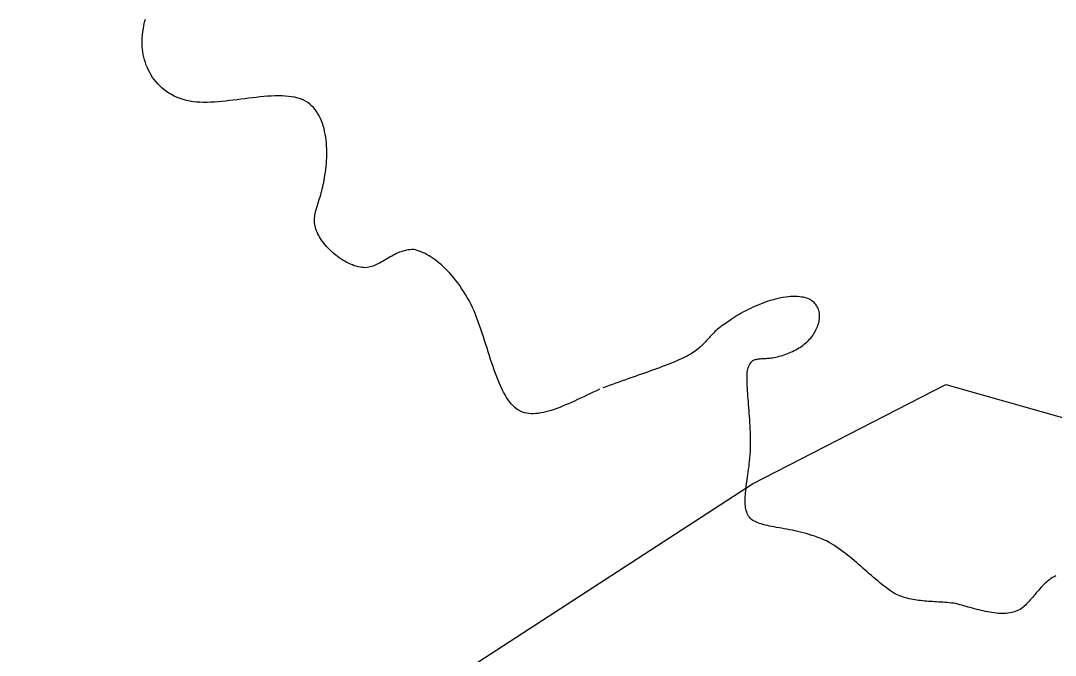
# Model space of a CAD drawing. Header units: metres. Extents: x 507606 to 508087, y 6966978 to 6967359.
# Drawn here: x 507889.47 to 507891.617, y 6967179.401 to 6967180.719 of the extents above; entities that cross this region are included whole.
import ezdxf

# ---------------------------------------------------------------- set-up
doc = ezdxf.new("R2010")
doc.units = ezdxf.units.M
doc.linetypes.add('ISO-DASHED2', pattern=[6, 4, -2])
doc.layers.add('CON_EX. MAJ', color=252, linetype='ISO-DASHED2')
doc.layers.add('mga2020VEG_TREE', color=252, linetype='Continuous')

# ---------------------------------------------------------------- blocks, each defined once
blk = doc.blocks.new('BAC V TREE')
for p, q in [((-13.7883, -7.2149), (-13.7815, -7.1724)), ((-13.7815, -7.1724), (-13.7736, -7.1303)), ((-13.7736, -7.1303), (-13.7647, -7.0884)), ((-13.7647, -7.0884), (-13.755, -7.047)), ((-13.7992, -7.3372), (-13.7981, -7.3006)), ((-13.7981, -7.3006), (-13.7938, -7.2576)), ((-13.7938, -7.2576), (-13.7883, -7.2149)), ((-13.7989, -7.3739), (-13.7992, -7.3372)), ((-13.7971, -7.4106), (-13.7989, -7.3739)), ((-13.7938, -7.4472), (-13.7971, -7.4106)), ((-13.789, -7.4836), (-13.7938, -7.4472)), ((-13.7827, -7.5199), (-13.789, -7.4836)), ((-13.775, -7.5558), (-13.7827, -7.5199)), ((-13.7657, -7.5914), (-13.775, -7.5558)), ((-13.7549, -7.6266), (-13.7657, -7.5914)), ((-13.7426, -7.6613), (-13.7549, -7.6266)), ((-13.7287, -7.6954), (-13.7426, -7.6613)), ((-13.7133, -7.7289), (-13.7287, -7.6954)), ((-13.6964, -7.7617), (-13.7133, -7.7289)), ((-13.6778, -7.7937), (-13.6964, -7.7617)), ((-13.6578, -7.8249), (-13.6778, -7.7937)), ((-13.6361, -7.8552), (-13.6578, -7.8249)), ((-13.6129, -7.8844), (-13.6361, -7.8552)), ((-13.588, -7.9127), (-13.6129, -7.8844)), ((-13.5616, -7.9398), (-13.588, -7.9127)), ((-13.5336, -7.9657), (-13.5616, -7.9398)), ((-13.5039, -7.9903), (-13.5336, -7.9657)), ((-13.4727, -8.0136), (-13.5039, -7.9903)), ((-13.4398, -8.0355), (-13.4727, -8.0136)), ((-13.4052, -8.0559), (-13.4398, -8.0355)), ((-13.369, -8.0748), (-13.4052, -8.0559)), ((-13.3312, -8.0921), (-13.369, -8.0748)), ((-13.2917, -8.1077), (-13.3312, -8.0921)), ((-13.2505, -8.1215), (-13.2917, -8.1077)), ((-13.2077, -8.1335), (-13.2505, -8.1215)), ((-13.1631, -8.1437), (-13.2077, -8.1335)), ((-13.1169, -8.1518), (-13.1631, -8.1437)), ((-12.7344, -8.1463), (-12.7846, -8.1507)), ((-12.6837, -8.1412), (-12.7344, -8.1463)), ((-12.6327, -8.1356), (-12.6837, -8.1412)), ((-12.5815, -8.1295), (-12.6327, -8.1356)), ((-12.5301, -8.1232), (-12.5815, -8.1295)), ((-12.4787, -8.1167), (-12.5301, -8.1232)), ((-12.4272, -8.1102), (-12.4787, -8.1167)), ((-12.376, -8.1038), (-12.4272, -8.1102)), ((-12.3249, -8.0977), (-12.376, -8.1038)), ((-12.2741, -8.0919), (-12.3249, -8.0977)), ((-12.2238, -8.0867), (-12.2741, -8.0919)), ((-12.1739, -8.0821), (-12.2238, -8.0867)), ((-12.1246, -8.0783), (-12.1739, -8.0821)), ((-12.076, -8.0754), (-12.1246, -8.0783)), ((-12.0281, -8.0735), (-12.076, -8.0754)), ((-11.9811, -8.0728), (-12.0281, -8.0735)), ((-11.9351, -8.0734), (-11.9811, -8.0728)), ((-11.89, -8.0754), (-11.9351, -8.0734)), ((-11.8461, -8.079), (-11.89, -8.0754)), ((-11.8034, -8.0843), (-11.8461, -8.079)), ((-11.7621, -8.0915), (-11.8034, -8.0843)), ((-11.7221, -8.1006), (-11.7621, -8.0915)), ((-11.6836, -8.1118), (-11.7221, -8.1006)), ((-11.6467, -8.1252), (-11.6836, -8.1118)), ((-11.6164, -8.1417), (-11.6467, -8.1252)), ((-11.5878, -8.1603), (-11.6164, -8.1417)), ((-13.0722, -8.1558), (-13.1169, -8.1518)), ((-13.0263, -8.1582), (-13.0722, -8.1558)), ((-12.9796, -8.1591), (-13.0263, -8.1582)), ((-12.9319, -8.1587), (-12.9796, -8.1591)), ((-12.8835, -8.157), (-12.9319, -8.1587)), ((-12.8344, -8.1544), (-12.8835, -8.157)), ((-12.7846, -8.1507), (-12.8344, -8.1544)), ((-11.561, -8.1809), (-11.5878, -8.1603)), ((-11.5359, -8.2034), (-11.561, -8.1809)), ((-11.5125, -8.2276), (-11.5359, -8.2034)), ((-11.4907, -8.2536), (-11.5125, -8.2276)), ((-11.4705, -8.2811), (-11.4907, -8.2536)), ((-11.4519, -8.3101), (-11.4705, -8.2811)), ((-11.4348, -8.3406), (-11.4519, -8.3101)), ((-11.4191, -8.3723), (-11.4348, -8.3406)), ((-11.4049, -8.4052), (-11.4191, -8.3723)), ((-11.3921, -8.4393), (-11.4049, -8.4052)), ((-11.3807, -8.4743), (-11.3921, -8.4393)), ((-11.3706, -8.5103), (-11.3807, -8.4743)), ((-11.3618, -8.547), (-11.3706, -8.5103)), ((-11.3542, -8.5845), (-11.3618, -8.547)), ((-11.3479, -8.6226), (-11.3542, -8.5845)), ((-11.3427, -8.6613), (-11.3479, -8.6226)), ((-11.3387, -8.7003), (-11.3427, -8.6613)), ((-11.3357, -8.7397), (-11.3387, -8.7003)), ((-11.3339, -8.7793), (-11.3357, -8.7397)), ((-11.333, -8.819), (-11.3339, -8.7793)), ((-11.3331, -8.8588), (-11.333, -8.819)), ((-11.339, -8.9773), (-11.3362, -8.938)), ((-11.3362, -8.938), (-11.3342, -8.8985)), ((-11.3342, -8.8985), (-11.3331, -8.8588)), ((-11.3584, -9.1299), (-11.3525, -9.0926)), ((-11.3525, -9.0926), (-11.3472, -9.0547)), ((-11.3472, -9.0547), (-11.3427, -9.0162)), ((-11.3427, -9.0162), (-11.339, -8.9773)), ((-11.3803, -9.2584), (-11.3746, -9.2286)), ((-11.3746, -9.2286), (-11.3695, -9.198)), ((-11.3695, -9.198), (-11.365, -9.1664)), ((-11.365, -9.1664), (-11.3584, -9.1299)), ((-11.415, -9.3948), (-11.4075, -9.369)), ((-11.4075, -9.369), (-11.4002, -9.3425)), ((-11.4002, -9.3425), (-11.3932, -9.3152)), ((-11.3932, -9.3152), (-11.3866, -9.2872)), ((-11.3866, -9.2872), (-11.3803, -9.2584)), ((-11.4596, -9.5376), (-11.4526, -9.515)), ((-11.4526, -9.515), (-11.4453, -9.492)), ((-11.4453, -9.492), (-11.4378, -9.4686)), ((-11.4378, -9.4686), (-11.4302, -9.4446)), ((-11.4302, -9.4446), (-11.4226, -9.42)), ((-11.4226, -9.42), (-11.415, -9.3948)), ((-11.4942, -9.6867), (-11.4914, -9.666)), ((-11.4914, -9.666), (-11.4877, -9.6452)), ((-11.4877, -9.6452), (-11.4833, -9.6242)), ((-11.4833, -9.6242), (-11.4782, -9.603)), ((-11.4782, -9.603), (-11.4725, -9.5815)), ((-11.4725, -9.5815), (-11.4663, -9.5597)), ((-11.4663, -9.5597), (-11.4596, -9.5376)), ((-11.4971, -9.7277), (-11.4962, -9.7072)), ((-11.497, -9.7482), (-11.4971, -9.7277)), ((-11.4958, -9.7687), (-11.497, -9.7482)), ((-11.4962, -9.7072), (-11.4942, -9.6867)), ((-11.4933, -9.7893), (-11.4958, -9.7687)), ((-11.4895, -9.81), (-11.4933, -9.7893)), ((-11.4844, -9.8309), (-11.4895, -9.81)), ((-11.4778, -9.8519), (-11.4844, -9.8309)), ((-11.4696, -9.8732), (-11.4778, -9.8519)), ((-11.4598, -9.8948), (-11.4696, -9.8732)), ((-11.4511, -9.9151), (-11.4598, -9.8948)), ((-11.4411, -9.9358), (-11.4511, -9.9151)), ((-11.4297, -9.9567), (-11.4411, -9.9358)), ((-11.4171, -9.9778), (-11.4297, -9.9567)), ((-11.4034, -9.9989), (-11.4171, -9.9778)), ((-11.3885, -10.02), (-11.4034, -9.9989)), ((-11.3726, -10.0412), (-11.3885, -10.02)), ((-11.3557, -10.0622), (-11.3726, -10.0412)), ((-11.3378, -10.083), (-11.3557, -10.0622)), ((-11.319, -10.1036), (-11.3378, -10.083)), ((-11.2993, -10.124), (-11.319, -10.1036)), ((-11.2789, -10.1439), (-11.2993, -10.124)), ((-11.2577, -10.1634), (-11.2789, -10.1439)), ((-11.2358, -10.1825), (-11.2577, -10.1634)), ((-11.2133, -10.2009), (-11.2358, -10.1825)), ((-11.1903, -10.2188), (-11.2133, -10.2009)), ((-11.1667, -10.236), (-11.1903, -10.2188)), ((-10.4654, -10.2117), (-10.4855, -10.2228)), ((-10.4451, -10.2008), (-10.4654, -10.2117)), ((-10.4245, -10.1903), (-10.4451, -10.2008)), ((-10.4036, -10.1802), (-10.4245, -10.1903)), ((-10.3824, -10.1708), (-10.4036, -10.1802)), ((-10.3609, -10.1619), (-10.3824, -10.1708)), ((-10.339, -10.1539), (-10.3609, -10.1619)), ((-10.3167, -10.1466), (-10.339, -10.1539)), ((-10.2941, -10.1403), (-10.3167, -10.1466)), ((-10.271, -10.135), (-10.2941, -10.1403)), ((-10.2474, -10.1308), (-10.271, -10.135)), ((-10.2233, -10.1278), (-10.2474, -10.1308)), ((-10.1988, -10.126), (-10.2233, -10.1278)), ((-10.1737, -10.1257), (-10.1988, -10.126)), ((-10.1497, -10.1312), (-10.1737, -10.1257)), ((-10.1251, -10.1381), (-10.1497, -10.1312)), ((-10.1, -10.1464), (-10.1251, -10.1381)), ((-10.0745, -10.1562), (-10.1, -10.1464)), ((-10.0486, -10.1674), (-10.0745, -10.1562)), ((-10.0223, -10.18), (-10.0486, -10.1674)), ((-9.9957, -10.194), (-10.0223, -10.18)), ((-9.9688, -10.2095), (-9.9957, -10.194)), ((-9.9416, -10.2264), (-9.9688, -10.2095)), ((-11.1426, -10.2524), (-11.1667, -10.236)), ((-11.1182, -10.268), (-11.1426, -10.2524)), ((-11.0934, -10.2827), (-11.1182, -10.268)), ((-11.0682, -10.2965), (-11.0934, -10.2827)), ((-11.0429, -10.3092), (-11.0682, -10.2965)), ((-11.0173, -10.3209), (-11.0429, -10.3092)), ((-10.9916, -10.3314), (-11.0173, -10.3209)), ((-10.9658, -10.3408), (-10.9916, -10.3314)), ((-10.94, -10.3489), (-10.9658, -10.3408)), ((-10.9142, -10.3556), (-10.94, -10.3489)), ((-10.8885, -10.3609), (-10.9142, -10.3556)), ((-10.7542, -10.358), (-10.7735, -10.3625)), ((-10.735, -10.3524), (-10.7542, -10.358)), ((-10.716, -10.3458), (-10.735, -10.3524)), ((-10.697, -10.3384), (-10.716, -10.3458)), ((-10.678, -10.3301), (-10.697, -10.3384)), ((-10.6591, -10.3211), (-10.678, -10.3301)), ((-10.6401, -10.3114), (-10.6591, -10.3211)), ((-10.6211, -10.3013), (-10.6401, -10.3114)), ((-10.6021, -10.2907), (-10.6211, -10.3013)), ((-10.583, -10.2797), (-10.6021, -10.2907)), ((-10.5638, -10.2685), (-10.583, -10.2797)), ((-10.5444, -10.2571), (-10.5638, -10.2685)), ((-10.525, -10.2456), (-10.5444, -10.2571)), ((-10.5053, -10.2342), (-10.525, -10.2456)), ((-10.4855, -10.2228), (-10.5053, -10.2342)), ((-9.9142, -10.2446), (-9.9416, -10.2264)), ((-9.8867, -10.2643), (-9.9142, -10.2446)), ((-9.8591, -10.2853), (-9.8867, -10.2643)), ((-9.8313, -10.3078), (-9.8591, -10.2853)), ((-9.8036, -10.3316), (-9.8313, -10.3078)), ((-9.7758, -10.3568), (-9.8036, -10.3316)), ((-9.7481, -10.3834), (-9.7758, -10.3568)), ((-10.8629, -10.3648), (-10.8885, -10.3609)), ((-10.8376, -10.3671), (-10.8629, -10.3648)), ((-10.8124, -10.3679), (-10.8376, -10.3671)), ((-10.7929, -10.3658), (-10.8124, -10.3679)), ((-10.7735, -10.3625), (-10.7929, -10.3658)), ((-9.7205, -10.4114), (-9.7481, -10.3834)), ((-9.693, -10.4407), (-9.7205, -10.4114)), ((-9.6656, -10.4714), (-9.693, -10.4407)), ((-9.6385, -10.5034), (-9.6656, -10.4714)), ((-9.6117, -10.5369), (-9.6385, -10.5034)), ((-9.5851, -10.5716), (-9.6117, -10.5369)), ((-9.5589, -10.6077), (-9.5851, -10.5716)), ((-9.533, -10.6452), (-9.5589, -10.6077)), ((-9.5076, -10.684), (-9.533, -10.6452)), ((-9.4827, -10.7241), (-9.5076, -10.684)), ((-9.4582, -10.7655), (-9.4827, -10.7241)), ((-9.4343, -10.8083), (-9.4582, -10.7655)), ((-5.2404, -10.7663), (-5.2738, -10.7724)), ((-5.2073, -10.7614), (-5.2404, -10.7663)), ((-5.1747, -10.7576), (-5.2073, -10.7614)), ((-5.1426, -10.7549), (-5.1747, -10.7576)), ((-5.1111, -10.7535), (-5.1426, -10.7549)), ((-5.0802, -10.7535), (-5.1111, -10.7535)), ((-5.0501, -10.7547), (-5.0802, -10.7535)), ((-5.0208, -10.7574), (-5.0501, -10.7547)), ((-4.9962, -10.7595), (-5.0208, -10.7574)), ((-4.9728, -10.7629), (-4.9962, -10.7595)), ((-4.9506, -10.7677), (-4.9728, -10.7629)), ((-4.9297, -10.7736), (-4.9506, -10.7677)), ((-9.411, -10.8524), (-9.4343, -10.8083)), ((-9.3883, -10.8978), (-9.411, -10.8524)), ((-9.3662, -10.9446), (-9.3883, -10.8978)), ((-5.6455, -10.896), (-5.6778, -10.911)), ((-5.6128, -10.8814), (-5.6455, -10.896)), ((-5.5796, -10.8673), (-5.6128, -10.8814)), ((-5.5461, -10.8538), (-5.5796, -10.8673)), ((-5.5123, -10.8409), (-5.5461, -10.8538)), ((-5.4783, -10.8286), (-5.5123, -10.8409)), ((-5.4441, -10.8172), (-5.4783, -10.8286)), ((-5.4099, -10.8064), (-5.4441, -10.8172)), ((-5.3757, -10.7966), (-5.4099, -10.8064)), ((-5.3416, -10.7876), (-5.3757, -10.7966)), ((-5.3076, -10.7795), (-5.3416, -10.7876)), ((-5.2738, -10.7724), (-5.3076, -10.7795)), ((-4.91, -10.7807), (-4.9297, -10.7736)), ((-4.8915, -10.789), (-4.91, -10.7807)), ((-4.8742, -10.7983), (-4.8915, -10.789)), ((-4.8581, -10.8086), (-4.8742, -10.7983)), ((-4.8432, -10.8199), (-4.8581, -10.8086)), ((-4.8295, -10.8321), (-4.8432, -10.8199)), ((-4.8169, -10.8451), (-4.8295, -10.8321)), ((-4.8056, -10.859), (-4.8169, -10.8451)), ((-4.7954, -10.8735), (-4.8056, -10.859)), ((-4.7864, -10.8888), (-4.7954, -10.8735)), ((-4.7785, -10.9046), (-4.7864, -10.8888)), ((-4.7718, -10.9211), (-4.7785, -10.9046)), ((-9.3473, -10.9923), (-9.3662, -10.9446)), ((-9.3288, -11.0408), (-9.3473, -10.9923)), ((-9.3108, -11.09), (-9.3288, -11.0408)), ((-5.9089, -11.0422), (-5.9334, -11.0591)), ((-5.8833, -11.0252), (-5.9089, -11.0422)), ((-5.8566, -11.0084), (-5.8833, -11.0252)), ((-5.8289, -10.9916), (-5.8566, -11.0084)), ((-5.8003, -10.975), (-5.8289, -10.9916)), ((-5.7708, -10.9585), (-5.8003, -10.975)), ((-5.7405, -10.9424), (-5.7708, -10.9585)), ((-5.7094, -10.9265), (-5.7405, -10.9424)), ((-5.6778, -10.911), (-5.7094, -10.9265)), ((-4.7663, -10.938), (-4.7718, -10.9211)), ((-4.7619, -10.9555), (-4.7663, -10.938)), ((-4.7586, -10.9733), (-4.7619, -10.9555)), ((-4.7593, -11.0668), (-4.757, -11.0477)), ((-4.7565, -10.9915), (-4.7586, -10.9733)), ((-4.757, -11.0477), (-4.7557, -11.0288)), ((-4.7555, -11.01), (-4.7565, -10.9915)), ((-4.7557, -11.0288), (-4.7555, -11.01)), ((-9.2933, -11.1397), (-9.3108, -11.09)), ((-9.2761, -11.1899), (-9.2933, -11.1397)), ((-6.1042, -11.1799), (-6.1211, -11.1941)), ((-6.0863, -11.1656), (-6.1042, -11.1799)), ((-6.0673, -11.1512), (-6.0863, -11.1656)), ((-6.0472, -11.1367), (-6.0673, -11.1512)), ((-6.0257, -11.1222), (-6.0472, -11.1367)), ((-6.0029, -11.1075), (-6.0257, -11.1222)), ((-5.9786, -11.0928), (-6.0029, -11.1075)), ((-5.9566, -11.076), (-5.9786, -11.0928)), ((-5.9334, -11.0591), (-5.9566, -11.076)), ((-4.8069, -11.1996), (-4.7968, -11.1811)), ((-4.7968, -11.1811), (-4.7879, -11.1623)), ((-4.7879, -11.1623), (-4.78, -11.1434)), ((-4.78, -11.1434), (-4.7732, -11.1243)), ((-4.7732, -11.1243), (-4.7675, -11.1051)), ((-4.7675, -11.1051), (-4.7628, -11.086)), ((-4.7628, -11.086), (-4.7593, -11.0668)), ((-9.2592, -11.2404), (-9.2761, -11.1899)), ((-9.2426, -11.2911), (-9.2592, -11.2404)), ((-9.2263, -11.3418), (-9.2426, -11.2911)), ((-6.2435, -11.319), (-6.2555, -11.3326)), ((-6.2314, -11.3054), (-6.2435, -11.319)), ((-6.2191, -11.2917), (-6.2314, -11.3054)), ((-6.2066, -11.2779), (-6.2191, -11.2917)), ((-6.1938, -11.2641), (-6.2066, -11.2779)), ((-6.1805, -11.2503), (-6.1938, -11.2641)), ((-6.1667, -11.2363), (-6.1805, -11.2503)), ((-6.1522, -11.2223), (-6.1667, -11.2363)), ((-6.1371, -11.2083), (-6.1522, -11.2223)), ((-6.1211, -11.1941), (-6.1371, -11.2083)), ((-4.8882, -11.325), (-4.8736, -11.3084)), ((-4.8736, -11.3084), (-4.8599, -11.2914)), ((-4.8599, -11.2914), (-4.8472, -11.2739)), ((-4.8472, -11.2739), (-4.8355, -11.256)), ((-4.8355, -11.256), (-4.8249, -11.2376)), ((-4.8249, -11.2376), (-4.8153, -11.2188)), ((-4.8153, -11.2188), (-4.8069, -11.1996)), ((-9.2101, -11.3926), (-9.2263, -11.3418)), ((-9.194, -11.4431), (-9.2101, -11.3926)), ((-9.178, -11.4934), (-9.194, -11.4431)), ((-6.3767, -11.4533), (-6.3934, -11.4666)), ((-6.361, -11.44), (-6.3767, -11.4533)), ((-6.3461, -11.4267), (-6.361, -11.44)), ((-6.3318, -11.4133), (-6.3461, -11.4267)), ((-6.3181, -11.4), (-6.3318, -11.4133)), ((-6.305, -11.3866), (-6.3181, -11.4)), ((-6.2922, -11.3731), (-6.305, -11.3866)), ((-6.2798, -11.3597), (-6.2922, -11.3731)), ((-6.2676, -11.3462), (-6.2798, -11.3597)), ((-6.2555, -11.3326), (-6.2676, -11.3462)), ((-5.0729, -11.4645), (-5.0519, -11.4528)), ((-5.0519, -11.4528), (-5.0314, -11.4405)), ((-5.0314, -11.4405), (-5.0114, -11.4278)), ((-5.0114, -11.4278), (-4.9918, -11.4146)), ((-4.9918, -11.4146), (-4.9728, -11.4009)), ((-4.9728, -11.4009), (-4.9545, -11.3866)), ((-4.9545, -11.3866), (-4.9368, -11.3719)), ((-4.9368, -11.3719), (-4.9198, -11.3568)), ((-4.9198, -11.3568), (-4.9036, -11.3411)), ((-4.9036, -11.3411), (-4.8882, -11.325)), ((-9.1621, -11.5433), (-9.178, -11.4934)), ((-9.1461, -11.5927), (-9.1621, -11.5433)), ((-9.13, -11.6414), (-9.1461, -11.5927)), ((-6.6123, -11.5911), (-6.6441, -11.6053)), ((-6.5816, -11.5769), (-6.6123, -11.5911)), ((-6.552, -11.5626), (-6.5816, -11.5769)), ((-6.5236, -11.5483), (-6.552, -11.5626)), ((-6.4965, -11.534), (-6.5236, -11.5483)), ((-6.4706, -11.5195), (-6.4965, -11.534)), ((-6.4495, -11.5063), (-6.4706, -11.5195)), ((-6.4296, -11.4931), (-6.4495, -11.5063)), ((-6.411, -11.4798), (-6.4296, -11.4931)), ((-6.3934, -11.4666), (-6.411, -11.4798)), ((-5.6372, -11.6045), (-5.6276, -11.5999)), ((-5.6276, -11.5999), (-5.6176, -11.5959)), ((-5.6176, -11.5959), (-5.607, -11.5927)), ((-5.607, -11.5927), (-5.5959, -11.59)), ((-5.5959, -11.59), (-5.5843, -11.5878)), ((-5.5843, -11.5878), (-5.5722, -11.586)), ((-5.5722, -11.586), (-5.5596, -11.5846)), ((-5.5596, -11.5846), (-5.5464, -11.5835)), ((-5.5464, -11.5835), (-5.5327, -11.5826)), ((-5.5327, -11.5826), (-5.5184, -11.5818)), ((-5.5184, -11.5818), (-5.5036, -11.581)), ((-5.5036, -11.581), (-5.4882, -11.5803)), ((-5.4882, -11.5803), (-5.4723, -11.5794)), ((-5.4723, -11.5794), (-5.4557, -11.5784)), ((-5.4557, -11.5784), (-5.4386, -11.5771)), ((-5.4386, -11.5771), (-5.4209, -11.5755)), ((-5.4209, -11.5755), (-5.4026, -11.5735)), ((-5.4026, -11.5735), (-5.3836, -11.5711)), ((-5.3836, -11.5711), (-5.3618, -11.5672)), ((-5.3618, -11.5672), (-5.3398, -11.5627)), ((-5.3398, -11.5627), (-5.3175, -11.5576)), ((-5.3175, -11.5576), (-5.2951, -11.5519)), ((-5.2951, -11.5519), (-5.2725, -11.5457)), ((-5.2725, -11.5457), (-5.2499, -11.5389)), ((-5.2499, -11.5389), (-5.2273, -11.5315)), ((-5.2273, -11.5315), (-5.2048, -11.5236)), ((-5.2048, -11.5236), (-5.1823, -11.5151)), ((-5.1823, -11.5151), (-5.16, -11.506)), ((-5.16, -11.506), (-5.1378, -11.4964)), ((-5.1378, -11.4964), (-5.1159, -11.4863)), ((-5.1159, -11.4863), (-5.0942, -11.4756)), ((-5.0942, -11.4756), (-5.0729, -11.4645)), ((-9.1138, -11.6894), (-9.13, -11.6414)), ((-9.0975, -11.7365), (-9.1138, -11.6894)), ((-9.0809, -11.7826), (-9.0975, -11.7365)), ((-6.9706, -11.7329), (-7.0105, -11.7472)), ((-6.9313, -11.7186), (-6.9706, -11.7329)), ((-6.8926, -11.7043), (-6.9313, -11.7186)), ((-6.8546, -11.6901), (-6.8926, -11.7043)), ((-6.8174, -11.676), (-6.8546, -11.6901)), ((-6.781, -11.6618), (-6.8174, -11.676)), ((-6.7453, -11.6477), (-6.781, -11.6618)), ((-6.7106, -11.6336), (-6.7453, -11.6477)), ((-6.6769, -11.6194), (-6.7106, -11.6336)), ((-6.6441, -11.6053), (-6.6769, -11.6194)), ((-5.716, -11.7442), (-5.7118, -11.725)), ((-5.7118, -11.725), (-5.7072, -11.7074)), ((-5.7072, -11.7074), (-5.7022, -11.6914)), ((-5.7022, -11.6914), (-5.6968, -11.6768)), ((-5.6968, -11.6768), (-5.6909, -11.6637)), ((-5.6909, -11.6637), (-5.6846, -11.6518)), ((-5.6846, -11.6518), (-5.6779, -11.6413)), ((-5.6779, -11.6413), (-5.6707, -11.6319)), ((-5.6707, -11.6319), (-5.663, -11.6236)), ((-5.663, -11.6236), (-5.6549, -11.6163)), ((-5.6549, -11.6163), (-5.6463, -11.61)), ((-5.6463, -11.61), (-5.6372, -11.6045)), ((-9.064, -11.8276), (-9.0809, -11.7826)), ((-9.0469, -11.8714), (-9.064, -11.8276)), ((-9.0293, -11.9138), (-9.0469, -11.8714)), ((-7.3459, -11.8649), (-7.3891, -11.8802)), ((-7.3029, -11.8498), (-7.3459, -11.8649)), ((-7.2601, -11.8349), (-7.3029, -11.8498)), ((-7.2175, -11.82), (-7.2601, -11.8349)), ((-7.1753, -11.8053), (-7.2175, -11.82)), ((-7.1335, -11.7906), (-7.1753, -11.8053)), ((-7.092, -11.7761), (-7.1335, -11.7906)), ((-7.051, -11.7616), (-7.092, -11.7761)), ((-7.0105, -11.7472), (-7.051, -11.7616)), ((-5.7242, -11.8631), (-5.7241, -11.8364)), ((-5.7237, -11.8912), (-5.7242, -11.8631)), ((-5.7241, -11.8364), (-5.7233, -11.8111)), ((-5.7233, -11.8111), (-5.7219, -11.7874)), ((-5.7219, -11.7874), (-5.7198, -11.7651)), ((-5.7198, -11.7651), (-5.716, -11.7442)), ((-9.0113, -11.9547), (-9.0293, -11.9138)), ((-8.9929, -11.9941), (-9.0113, -11.9547)), ((-8.974, -12.0317), (-8.9929, -11.9941)), ((-7.7353, -12.0113), (-7.778, -12.0314)), ((-7.6924, -11.9914), (-7.7353, -12.0113)), ((-7.6061, -11.9587), (-7.6494, -11.9749)), ((-7.5627, -11.9427), (-7.6061, -11.9587)), ((-7.5193, -11.9268), (-7.5627, -11.9427)), ((-7.4759, -11.9111), (-7.5193, -11.9268)), ((-7.4325, -11.8956), (-7.4759, -11.9111)), ((-7.3891, -11.8802), (-7.4325, -11.8956)), ((-5.7228, -11.9206), (-5.7237, -11.8912)), ((-5.7214, -11.9512), (-5.7228, -11.9206)), ((-5.7195, -11.983), (-5.7214, -11.9512)), ((-5.7173, -12.016), (-5.7195, -11.983)), ((-8.9544, -12.0675), (-8.974, -12.0317)), ((-8.9343, -12.1014), (-8.9544, -12.0675)), ((-8.9135, -12.1331), (-8.9343, -12.1014)), ((-8.892, -12.1627), (-8.9135, -12.1331)), ((-8.0276, -12.149), (-8.0679, -12.1674)), ((-7.9869, -12.1302), (-8.0276, -12.149)), ((-7.9458, -12.1109), (-7.9869, -12.1302)), ((-7.9043, -12.0913), (-7.9458, -12.1109)), ((-7.8625, -12.0714), (-7.9043, -12.0913)), ((-7.8204, -12.0514), (-7.8625, -12.0714)), ((-7.778, -12.0314), (-7.8204, -12.0514)), ((-5.7149, -12.05), (-5.7173, -12.016)), ((-5.7121, -12.0851), (-5.7149, -12.05)), ((-5.7092, -12.1211), (-5.7121, -12.0851)), ((-5.7061, -12.1581), (-5.7092, -12.1211)), ((-8.8697, -12.19), (-8.892, -12.1627)), ((-8.8465, -12.2149), (-8.8697, -12.19)), ((-8.8226, -12.2372), (-8.8465, -12.2149)), ((-8.7977, -12.2568), (-8.8226, -12.2372)), ((-8.773, -12.2728), (-8.7977, -12.2568)), ((-8.7473, -12.2862), (-8.773, -12.2728)), ((-8.7207, -12.2972), (-8.7473, -12.2862)), ((-8.3723, -12.2845), (-8.4078, -12.2942)), ((-8.3363, -12.2736), (-8.3723, -12.2845)), ((-8.2996, -12.2614), (-8.3363, -12.2736)), ((-8.2623, -12.2481), (-8.2996, -12.2614)), ((-8.2244, -12.2337), (-8.2623, -12.2481)), ((-8.1861, -12.2183), (-8.2244, -12.2337)), ((-8.1472, -12.2021), (-8.1861, -12.2183)), ((-8.1078, -12.1851), (-8.1472, -12.2021)), ((-8.0679, -12.1674), (-8.1078, -12.1851)), ((-5.7029, -12.1958), (-5.7061, -12.1581)), ((-5.6997, -12.2344), (-5.7029, -12.1958)), ((-5.6965, -12.2737), (-5.6997, -12.2344)), ((-5.6933, -12.3137), (-5.6965, -12.2737)), ((-8.6932, -12.3058), (-8.7207, -12.2972)), ((-8.6648, -12.3123), (-8.6932, -12.3058)), ((-8.6354, -12.3166), (-8.6648, -12.3123)), ((-8.6053, -12.3188), (-8.6354, -12.3166)), ((-8.5743, -12.3191), (-8.6053, -12.3188)), ((-8.5425, -12.3175), (-8.5743, -12.3191)), ((-8.5099, -12.3141), (-8.5425, -12.3175)), ((-8.4765, -12.309), (-8.5099, -12.3141)), ((-8.4425, -12.3023), (-8.4765, -12.309)), ((-8.4078, -12.2942), (-8.4425, -12.3023)), ((-5.6903, -12.3543), (-5.6933, -12.3137)), ((-5.6874, -12.3955), (-5.6903, -12.3543)), ((-5.6848, -12.4372), (-5.6874, -12.3955)), ((-5.6824, -12.4793), (-5.6848, -12.4372)), ((-5.6804, -12.5218), (-5.6824, -12.4793)), ((-5.6787, -12.5647), (-5.6804, -12.5218)), ((-5.6774, -12.6078), (-5.6787, -12.5647)), ((-5.6767, -12.6511), (-5.6774, -12.6078)), ((-5.6768, -12.7383), (-5.6764, -12.6947)), ((-5.6764, -12.6947), (-5.6767, -12.6511)), ((-5.6819, -12.8691), (-5.6795, -12.8256)), ((-5.6795, -12.8256), (-5.6778, -12.7819)), ((-5.6778, -12.7819), (-5.6768, -12.7383)), ((-5.6931, -12.9887), (-5.689, -12.951)), ((-5.689, -12.951), (-5.6851, -12.9126)), ((-5.6851, -12.9126), (-5.6819, -12.8691)), ((-5.7114, -13.131), (-5.7067, -13.0966)), ((-5.7067, -13.0966), (-5.702, -13.0615)), ((-5.702, -13.0615), (-5.6975, -13.0255)), ((-5.6975, -13.0255), (-5.6931, -12.9887)), ((-5.7294, -13.2604), (-5.7251, -13.2292)), ((-5.7251, -13.2292), (-5.7207, -13.1973)), ((-5.7207, -13.1973), (-5.7161, -13.1646)), ((-5.7161, -13.1646), (-5.7114, -13.131)), ((-5.7456, -13.4041), (-5.7433, -13.3769)), ((-5.7433, -13.3769), (-5.7404, -13.349)), ((-5.7404, -13.349), (-5.7371, -13.3202)), ((-5.7371, -13.3202), (-5.7334, -13.2907)), ((-5.7334, -13.2907), (-5.7294, -13.2604)), ((-5.749, -13.4808), (-5.7485, -13.456)), ((-5.7487, -13.5048), (-5.749, -13.4808)), ((-5.7476, -13.528), (-5.7487, -13.5048)), ((-5.7485, -13.456), (-5.7474, -13.4304)), ((-5.7456, -13.5505), (-5.7476, -13.528)), ((-5.7474, -13.4304), (-5.7456, -13.4041)), ((-5.7427, -13.5722), (-5.7456, -13.5505)), ((-5.7388, -13.5931), (-5.7427, -13.5722)), ((-5.7339, -13.6132), (-5.7388, -13.5931)), ((-5.7278, -13.6326), (-5.7339, -13.6132)), ((-5.7205, -13.6512), (-5.7278, -13.6326)), ((-5.712, -13.669), (-5.7205, -13.6512)), ((-5.7022, -13.6861), (-5.712, -13.669)), ((-5.691, -13.7024), (-5.7022, -13.6861)), ((-5.6784, -13.7179), (-5.691, -13.7024)), ((-5.6644, -13.7327), (-5.6784, -13.7179)), ((-5.6457, -13.7445), (-5.6644, -13.7327)), ((-5.6257, -13.7554), (-5.6457, -13.7445)), ((-5.6044, -13.7654), (-5.6257, -13.7554)), ((-5.5818, -13.7748), (-5.6044, -13.7654)), ((-5.558, -13.7834), (-5.5818, -13.7748)), ((-5.533, -13.7915), (-5.558, -13.7834)), ((-5.5069, -13.7991), (-5.533, -13.7915)), ((-5.4797, -13.8062), (-5.5069, -13.7991)), ((-5.4515, -13.813), (-5.4797, -13.8062)), ((-5.4223, -13.8194), (-5.4515, -13.813)), ((-5.3921, -13.8257), (-5.4223, -13.8194)), ((-5.3611, -13.8318), (-5.3921, -13.8257)), ((-5.3292, -13.8378), (-5.3611, -13.8318)), ((-5.2965, -13.8439), (-5.3292, -13.8378)), ((-5.263, -13.85), (-5.2965, -13.8439)), ((-5.2288, -13.8563), (-5.263, -13.85)), ((-5.1939, -13.8628), (-5.2288, -13.8563)), ((-5.1584, -13.8696), (-5.1939, -13.8628)), ((-5.1224, -13.8768), (-5.1584, -13.8696)), ((-5.0858, -13.8844), (-5.1224, -13.8768)), ((-5.0487, -13.8926), (-5.0858, -13.8844)), ((-5.0111, -13.9013), (-5.0487, -13.8926)), ((-4.9732, -13.9107), (-5.0111, -13.9013)), ((-4.9349, -13.9209), (-4.9732, -13.9107)), ((-4.8963, -13.9319), (-4.9349, -13.9209)), ((-4.8575, -13.9438), (-4.8963, -13.9319)), ((-4.8184, -13.9566), (-4.8575, -13.9438)), ((-4.7792, -13.9706), (-4.8184, -13.9566)), ((-4.7399, -13.9856), (-4.7792, -13.9706)), ((-4.7004, -14.0018), (-4.7399, -13.9856)), ((-4.661, -14.0193), (-4.7004, -14.0018)), ((-4.6285, -14.0373), (-4.661, -14.0193)), ((-4.5964, -14.0562), (-4.6285, -14.0373)), ((-4.5647, -14.076), (-4.5964, -14.0562)), ((-4.5333, -14.0965), (-4.5647, -14.076)), ((-4.5022, -14.1178), (-4.5333, -14.0965)), ((-4.4715, -14.1397), (-4.5022, -14.1178)), ((-4.441, -14.1623), (-4.4715, -14.1397)), ((-4.4108, -14.1853), (-4.441, -14.1623)), ((-4.3809, -14.2089), (-4.4108, -14.1853)), ((-4.3512, -14.2328), (-4.3809, -14.2089)), ((-4.3218, -14.2571), (-4.3512, -14.2328)), ((-4.2925, -14.2817), (-4.3218, -14.2571)), ((-4.2635, -14.3065), (-4.2925, -14.2817)), ((-4.2346, -14.3315), (-4.2635, -14.3065)), ((-4.2059, -14.3566), (-4.2346, -14.3315)), ((-4.1773, -14.3817), (-4.2059, -14.3566)), ((-4.1488, -14.4068), (-4.1773, -14.3817)), ((-4.1204, -14.4318), (-4.1488, -14.4068)), ((-4.0922, -14.4566), (-4.1204, -14.4318)), ((-4.0639, -14.4813), (-4.0922, -14.4566)), ((-4.0358, -14.5056), (-4.0639, -14.4813)), ((-1.6248, -14.4963), (-1.6463, -14.5087)), ((-1.6025, -14.4849), (-1.6248, -14.4963)), ((-4.0077, -14.5297), (-4.0358, -14.5056)), ((-3.9796, -14.5533), (-4.0077, -14.5297)), ((-3.9515, -14.5765), (-3.9796, -14.5533)), ((-3.9234, -14.5991), (-3.9515, -14.5765)), ((-3.8952, -14.6212), (-3.9234, -14.5991)), ((-3.867, -14.6426), (-3.8952, -14.6212)), ((-1.7968, -14.6378), (-1.8137, -14.6564)), ((-1.7797, -14.6196), (-1.7968, -14.6378)), ((-1.7621, -14.6018), (-1.7797, -14.6196)), ((-1.7442, -14.5845), (-1.7621, -14.6018)), ((-1.7257, -14.5678), (-1.7442, -14.5845)), ((-1.7068, -14.5518), (-1.7257, -14.5678)), ((-1.6873, -14.5366), (-1.7068, -14.5518)), ((-1.6671, -14.5222), (-1.6873, -14.5366)), ((-1.6463, -14.5087), (-1.6671, -14.5222)), ((-3.8387, -14.6633), (-3.867, -14.6426)), ((-3.8104, -14.6832), (-3.8387, -14.6633)), ((-3.7819, -14.7023), (-3.8104, -14.6832)), ((-3.7534, -14.7205), (-3.7819, -14.7023)), ((-3.7299, -14.7322), (-3.7534, -14.7205)), ((-3.7062, -14.743), (-3.7299, -14.7322)), ((-3.6824, -14.7529), (-3.7062, -14.743)), ((-3.6583, -14.762), (-3.6824, -14.7529)), ((-3.634, -14.7702), (-3.6583, -14.762)), ((-3.6096, -14.7777), (-3.634, -14.7702)), ((-1.9108, -14.7704), (-1.9268, -14.7891)), ((-1.8949, -14.7515), (-1.9108, -14.7704)), ((-1.8789, -14.7325), (-1.8949, -14.7515)), ((-1.8628, -14.7133), (-1.8789, -14.7325)), ((-1.8466, -14.6942), (-1.8628, -14.7133)), ((-1.8303, -14.6752), (-1.8466, -14.6942)), ((-1.8137, -14.6564), (-1.8303, -14.6752)), ((-3.5849, -14.7845), (-3.6096, -14.7777)), ((-3.5601, -14.7906), (-3.5849, -14.7845)), ((-3.535, -14.7961), (-3.5601, -14.7906)), ((-3.5098, -14.8011), (-3.535, -14.7961)), ((-3.4844, -14.8055), (-3.5098, -14.8011)), ((-3.4588, -14.8094), (-3.4844, -14.8055)), ((-3.433, -14.8129), (-3.4588, -14.8094)), ((-3.407, -14.8161), (-3.433, -14.8129)), ((-3.3808, -14.8189), (-3.407, -14.8161)), ((-3.3545, -14.8214), (-3.3808, -14.8189)), ((-3.3279, -14.8236), (-3.3545, -14.8214)), ((-3.3012, -14.8257), (-3.3279, -14.8236)), ((-3.2744, -14.8276), (-3.3012, -14.8257)), ((-3.2473, -14.8294), (-3.2744, -14.8276)), ((-3.2201, -14.8312), (-3.2473, -14.8294)), ((-3.1927, -14.8329), (-3.2201, -14.8312)), ((-3.1651, -14.8347), (-3.1927, -14.8329)), ((-3.1373, -14.8365), (-3.1651, -14.8347)), ((-3.1094, -14.8385), (-3.1373, -14.8365)), ((-3.0814, -14.8407), (-3.1094, -14.8385)), ((-3.0531, -14.843), (-3.0814, -14.8407)), ((-3.0247, -14.8457), (-3.0531, -14.843)), ((-2.9962, -14.8486), (-3.0247, -14.8457)), ((-2.9674, -14.852), (-2.9962, -14.8486)), ((-2.9386, -14.8557), (-2.9674, -14.852)), ((-2.9115, -14.8629), (-2.9386, -14.8557)), ((-2.8841, -14.8703), (-2.9115, -14.8629)), ((-2.8565, -14.878), (-2.8841, -14.8703)), ((-2.8285, -14.8859), (-2.8565, -14.878)), ((-2.8003, -14.8938), (-2.8285, -14.8859)), ((-2.7719, -14.9019), (-2.8003, -14.8938)), ((-2.7433, -14.9099), (-2.7719, -14.9019)), ((-2.7146, -14.9179), (-2.7433, -14.9099)), ((-2.0436, -14.906), (-2.0616, -14.9197)), ((-2.0261, -14.8913), (-2.0436, -14.906)), ((-2.0089, -14.8759), (-2.0261, -14.8913)), ((-1.992, -14.8596), (-2.0089, -14.8759)), ((-1.9754, -14.8428), (-1.992, -14.8596)), ((-1.9591, -14.8253), (-1.9754, -14.8428)), ((-1.9429, -14.8074), (-1.9591, -14.8253)), ((-1.9268, -14.7891), (-1.9429, -14.8074)), ((-2.6858, -14.9257), (-2.7146, -14.9179)), ((-2.657, -14.9333), (-2.6858, -14.9257)), ((-2.6281, -14.9407), (-2.657, -14.9333)), ((-2.5992, -14.9478), (-2.6281, -14.9407)), ((-2.5704, -14.9545), (-2.5992, -14.9478)), ((-2.5416, -14.9608), (-2.5704, -14.9545)), ((-2.513, -14.9666), (-2.5416, -14.9608)), ((-2.4845, -14.9719), (-2.513, -14.9666)), ((-2.4562, -14.9765), (-2.4845, -14.9719)), ((-2.4281, -14.9805), (-2.4562, -14.9765)), ((-2.4003, -14.9838), (-2.4281, -14.9805)), ((-2.3727, -14.9862), (-2.4003, -14.9838)), ((-2.3455, -14.9879), (-2.3727, -14.9862)), ((-2.3187, -14.9886), (-2.3455, -14.9879)), ((-2.2922, -14.9883), (-2.3187, -14.9886)), ((-2.2662, -14.987), (-2.2922, -14.9883)), ((-2.2406, -14.9846), (-2.2662, -14.987)), ((-2.2156, -14.9811), (-2.2406, -14.9846)), ((-2.191, -14.9764), (-2.2156, -14.9811)), ((-2.1671, -14.9704), (-2.191, -14.9764)), ((-2.1437, -14.9631), (-2.1671, -14.9704)), ((-2.121, -14.9543), (-2.1437, -14.9631)), ((-2.099, -14.9442), (-2.121, -14.9543)), ((-2.08, -14.9325), (-2.099, -14.9442)), ((-2.0616, -14.9197), (-2.08, -14.9325))]:
    blk.add_line(p, q)
blk = doc.blocks.new('XE_SURVEY')
at = {"layer": 'mga2020VEG_TREE', "xscale": 0.1554417355589352, "yscale": 0.1554417355589352, "zscale": 0.1554417355589352, "rotation": 0.001583333339407246}
blk.add_blockref('BAC V TREE', (507891.8666, 6967181.8174, 5.0393), dxfattribs=at)
blk = doc.blocks.new('XE_CONTOURS EXIST_1')
at = {"layer": 'CON_EX. MAJ', "color": 252, "linetype": 'ISO-DASHED2', "lineweight": -3, "ltscale": 10, "elevation": 5, "flags": 128}
blk.add_lwpolyline([(507839.2932, 6967256.3002), (507839.2738, 6967256.2983), (507839.2056, 6967256.3002), (507839.0518, 6967256.3136), (507838.8122, 6967256.3409), (507838.5896, 6967256.368), (507838.2834, 6967256.406), (507837.5781, 6967256.4948), (507836.6329, 6967256.6142), (507835.607, 6967256.7441), (507834.6597, 6967256.8646), (507833.9504, 6967256.9556), (507833.6382, 6967256.9969), (507833.4016, 6967257.0475), (507833.0834, 6967257.1175), (507832.8473, 6967257.153), (507832.5308, 6967257.0972), (507831.8076, 6967256.9532), (507830.837, 6967256.7562), (507829.7778, 6967256.5418), (507828.7893, 6967256.3452), (507828.0304, 6967256.2017), (507827.6603, 6967256.1468), (507827.3268, 6967256.2058), (507826.8516, 6967256.3309), (507826.3784, 6967256.4495), (507826.0511, 6967256.4894), (507825.7213, 6967256.3581), (507825.2424, 6967256.0993), (507824.7601, 6967255.8451), (507824.4206, 6967255.7275), (507824.1223, 6967255.8025), (507823.6522, 6967255.9921), (507823.1205, 6967256.2308), (507822.6374, 6967256.4529), (507822.3134, 6967256.5928), (507822.0064, 6967256.6945), (507821.5628, 6967256.8317), (507821.0752, 6967256.9835), (507820.6361, 6967257.1289), (507820.3381, 6967257.2472), (507820.0658, 6967257.4163), (507819.6275, 6967257.7193), (507819.0999, 6967258.0942), (507818.5596, 6967258.479), (507818.0832, 6967258.812), (507817.7473, 6967259.0309), (507817.3552, 6967259.2346), (507816.6745, 6967259.5666), (507815.8313, 6967259.9715), (507814.9515, 6967260.394), (507814.1613, 6967260.779), (507813.6782, 6967261.0228), (507813.4452, 6967261.1496), (507813.3666, 6967261.2008), (507813.3533, 6967261.2151), (507813.3491, 6967261.2456), (507813.3682, 6967261.3406), (507813.4458, 6967261.5418), (507813.5844, 6967261.847), (507813.6935, 6967262.1324), (507813.6995, 6967262.4538), (507813.6731, 6967262.8792), (507813.6173, 6967263.1024), (507813.4909, 6967262.9516), (507813.2679, 6967262.5981), (507813.0265, 6967262.2346), (507812.8447, 6967262.0537), (507812.5615, 6967262.1818), (507811.9172, 6967262.5421), (507811.0307, 6967263.0616), (507810.021, 6967263.6668), (507809.0071, 6967264.2844), (507808.1078, 6967264.841), (507807.4423, 6967265.2635), (507807.1294, 6967265.4783), (507806.918, 6967265.7012), (507806.633, 6967266.0438), (507806.3332, 6967266.433), (507806.0775, 6967266.7957), (507805.9249, 6967267.0586), (507805.8522, 6967267.3856), (507805.7898, 6967267.902), (507805.7269, 6967268.4768), (507805.653, 6967268.979), (507805.5572, 6967269.2777), (507805.3327, 6967269.4534), (507804.9464, 6967269.658), (507804.4974, 6967269.8672), (507804.0854, 6967270.057), (507803.8096, 6967270.2031), (507803.5398, 6967270.4065), (507803.0407, 6967270.8019), (507802.4035, 6967271.3158), (507801.7196, 6967271.8747), (507801.0805, 6967272.4052), (507800.5773, 6967272.8339), (507800.3016, 6967273.0873), (507800.0358, 6967273.4227), (507799.6659, 6967273.9394), (507799.281, 6967274.4972), (507798.9697, 6967274.9559), (507798.8211, 6967275.175), (507798.7025, 6967275.3398), (507798.5468, 6967275.5555), (507798.4657, 6967275.6675), (507798.4206, 6967275.7234), (507798.3751, 6967275.7774), (507798.3165, 6967275.8107), (507798.257, 6967275.8398), (507797.9962, 6967275.7264), (507797.3507, 6967275.4426), (507796.5126, 6967275.0732), (507795.674, 6967274.7029), (507795.0271, 6967274.4166), (507794.7641, 6967274.299), (507794.6974, 6967274.2339), (507794.6376, 6967274.1681), (507794.6297, 6967274.0914), (507794.6245, 6967274.0133), (507794.6119, 6967273.8416), (507794.5784, 6967273.462), (507794.528, 6967273.0497), (507794.4642, 6967272.7794), (507794.284, 6967272.576), (507793.971, 6967272.2958), (507793.6596, 6967272.0112), (507793.4838, 6967271.7949), (507793.4579, 6967271.4888), (507793.4807, 6967271.0148), (507793.5134, 6967270.5649), (507793.5173, 6967270.3312), (507793.4109, 6967270.1957), (507793.2443, 6967270.0283), (507793.1524, 6967269.941), (507793.0952, 6967269.885), (507793.0376, 6967269.8295), (507792.8962, 6967269.7144), (507792.5835, 6967269.457), (507792.2443, 6967269.1677), (507792.0232, 6967268.9572), (507791.8075, 6967268.6229), (507791.3328, 6967267.8524), (507790.6871, 6967266.7925), (507789.9587, 6967265.5901), (507789.2355, 6967264.392), (507788.6056, 6967263.3451), (507788.1572, 6967262.5963), (507787.9782, 6967262.2925), (507787.9289, 6967262.1383), (507787.8691, 6967261.9279), (507787.8121, 6967261.7803), (507787.6415, 6967261.6294), (507787.3613, 6967261.4069), (507787.166, 6967261.2285), (507787.0121, 6967260.9651), (507786.762, 6967260.4807), (507786.5345, 6967259.9684), (507786.4483, 6967259.6217), (507786.5869, 6967259.3682), (507786.8963, 6967258.9817), (507787.2743, 6967258.5443), (507787.6188, 6967258.1378), (507787.8277, 6967257.8442), (507787.9519, 6967257.4737), (507788.1852, 6967256.6764), (507788.4969, 6967255.5739), (507788.8566, 6967254.2879), (507789.2338, 6967252.9398), (507789.5979, 6967251.6514), (507789.9183, 6967250.5443), (507790.1647, 6967249.74), (507790.3063, 6967249.3602), (507790.56, 6967249.0465), (507790.9739, 6967248.6227), (507791.4547, 6967248.1785), (507791.9087, 6967247.8038), (507792.2425, 6967247.5885), (507792.5828, 6967247.5317), (507793.1897, 6967247.502), (507793.9619, 6967247.4843), (507794.7983, 6967247.4634), (507795.5975, 6967247.424), (507796.2584, 6967247.3511), (507796.6798, 6967247.2293), (507797.0355, 6967246.8971), (507797.5265, 6967246.2771), (507798.0922, 6967245.481), (507798.6719, 6967244.6205), (507799.205, 6967243.8072), (507799.6308, 6967243.1528), (507799.8886, 6967242.7688), (507800.1436, 6967242.4291), (507800.5107, 6967241.9494), (507800.931, 6967241.398), (507801.3452, 6967240.8434), (507801.6943, 6967240.3541), (507801.9192, 6967239.9984), (507802.1005, 6967239.5664), (507802.375, 6967238.8121), (507802.7066, 6967237.8637), (507803.0591, 6967236.8497), (507803.3966, 6967235.8983), (507803.6828, 6967235.138), (507803.8818, 6967234.697), (507804.1541, 6967234.3346), (507804.5853, 6967233.8469), (507805.0982, 6967233.2975), (507805.6156, 6967232.7503), (507806.0605, 6967232.2691), (507806.3557, 6967231.9178), (507806.6153, 6967231.517), (507807.0205, 6967230.8432), (507807.5118, 6967230.007), (507808.0296, 6967229.1192), (507808.5145, 6967228.2905), (507808.9067, 6967227.6318), (507809.1468, 6967227.2536), (507809.393, 6967226.9366), (507809.7574, 6967226.4966), (507810.1832, 6967225.9968), (507810.6136, 6967225.5006), (507810.9919, 6967225.0713), (507811.2612, 6967224.7722), (507811.5657, 6967224.4575), (507812.1261, 6967223.8907), (507812.854, 6967223.1594), (507813.6611, 6967222.3512), (507814.4587, 6967221.5534), (507815.1586, 6967220.8537), (507815.6721, 6967220.3395), (507815.9109, 6967220.0984), (507816.1306, 6967219.8619), (507816.4409, 6967219.5223), (507816.7503, 6967219.1818), (507816.9673, 6967218.9428), (507817.2369, 6967218.6549), (507817.8329, 6967218.0198), (507818.6475, 6967217.1489), (507819.5723, 6967216.1537), (507820.4993, 6967215.1459), (507821.3203, 6967214.2367), (507821.9272, 6967213.5379), (507822.2119, 6967213.1608), (507822.3272, 6967212.8058), (507822.4373, 6967212.2748), (507822.5383, 6967211.6529), (507822.6262, 6967211.0251), (507822.6972, 6967210.4766), (507822.7473, 6967210.0923), (507822.7959, 6967209.6716), (507822.869, 6967208.9621), (507822.9564, 6967208.0888), (507823.0474, 6967207.1768), (507823.1319, 6967206.351), (507823.1993, 6967205.7365), (507823.2393, 6967205.4583), (507823.3697, 6967205.2025), (507823.5752, 6967204.8679), (507823.7366, 6967204.6253), (507823.9586, 6967204.3558), (507824.4844, 6967203.7291), (507825.2158, 6967202.8611), (507826.0546, 6967201.8675), (507826.9028, 6967200.864), (507827.662, 6967199.9663), (507828.2343, 6967199.2901), (507828.5213, 6967198.9512), (507828.7866, 6967198.6479), (507829.1701, 6967198.2153), (507829.5893, 6967197.7372), (507829.9617, 6967197.2973), (507830.2049, 6967196.9795), (507830.4012, 6967196.6257), (507830.7364, 6967195.971), (507831.1533, 6967195.1344), (507831.5949, 6967194.2352), (507832.0042, 6967193.3927), (507832.324, 6967192.7261), (507832.4972, 6967192.3546), (507832.6691, 6967191.9485), (507832.9149, 6967191.3469), (507833.17, 6967190.7016), (507833.37, 6967190.1642), (507833.4504, 6967189.8864), (507833.3532, 6967189.614), (507833.1744, 6967189.2475), (507833.0788, 6967188.9758), (507833.1838, 6967188.6987), (507833.4528, 6967188.0933), (507833.8172, 6967187.2904), (507834.2089, 6967186.4208), (507834.5595, 6967185.6157), (507834.7645, 6967185.1059), (507834.8512, 6967184.8459), (507834.8689, 6967184.7465), (507834.864, 6967184.7222), (507834.842, 6967184.7019), (507834.7511, 6967184.6686), (507834.5194, 6967184.6344), (507834.0927, 6967184.6123), (507833.499, 6967184.609), (507833.0878, 6967184.6143), (507832.877, 6967184.6167), (507832.8044, 6967184.6155), (507832.7928, 6967184.6135), (507832.7864, 6967184.6014), (507832.7749, 6967184.5495), (507832.7628, 6967184.4404), (507832.7607, 6967184.3435), (507832.8301, 6967184.2716), (507832.9085, 6967184.2068), (507833.1512, 6967184.1759), (507833.7151, 6967184.1095), (507834.3879, 6967184.0315), (507834.9571, 6967183.9658), (507835.2104, 6967183.9362), (507835.3492, 6967183.9164), (507835.4847, 6967183.889), (507835.6827, 6967183.7318), (507836.1904, 6967183.3221), (507836.9199, 6967182.7349), (507837.7835, 6967182.0448), (507838.6932, 6967181.3268), (507839.5611, 6967180.6556), (507840.2994, 6967180.106), (507840.8202, 6967179.7529), (507841.3788, 6967179.4615), (507842.299, 6967179.0268), (507843.4682, 6967178.4958), (507844.7736, 6967177.9149), (507846.1024, 6967177.3309), (507847.342, 6967176.7905), (507848.3797, 6967176.3403), (507849.1027, 6967176.0271), (507849.3982, 6967175.8975), (507849.6189, 6967175.7685), (507849.9136, 6967175.5932), (507850.1296, 6967175.4893), (507850.3525, 6967175.4816), (507850.6595, 6967175.5027), (507850.8853, 6967175.5322), (507851.2037, 6967175.6434), (507851.9655, 6967175.9212), (507853.0273, 6967176.3116), (507854.2455, 6967176.761), (507855.4766, 6967177.2155), (507856.5769, 6967177.6215), (507857.4031, 6967177.9252), (507857.8116, 6967178.0728), (507858.1786, 6967178.1755), (507858.7132, 6967178.3107), (507859.2939, 6967178.4667), (507859.7994, 6967178.6318), (507860.1083, 6967178.7945), (507860.2858, 6967179.1031), (507860.5182, 6967179.6838), (507860.7804, 6967180.413), (507861.0472, 6967181.1668), (507861.2934, 6967181.8214), (507861.494, 6967182.2531), (507861.7382, 6967182.5962), (507862.1789, 6967183.1598), (507862.7589, 6967183.873), (507863.4212, 6967184.6652), (507864.109, 6967185.4655), (507864.765, 6967186.2033), (507865.3324, 6967186.8076), (507865.7541, 6967187.2078), (507866.2291, 6967187.542), (507867.0046, 6967188.0236), (507867.9863, 6967188.6032), (507869.0796, 6967189.2317), (507870.1901, 6967189.8598), (507871.2235, 6967190.4381), (507872.0852, 6967190.9174), (507872.6808, 6967191.2483), (507872.9158, 6967191.3817), (507873.0242, 6967191.4849), (507873.1644, 6967191.6317), (507873.2683, 6967191.7408), (507873.3785, 6967191.8578), (507873.5324, 6967192.0169), (507873.6548, 6967192.1196), (507873.8678, 6967192.1792), (507874.2731, 6967192.2662), (507874.7044, 6967192.337), (507874.9955, 6967192.3479), (507875.2629, 6967192.2083), (507875.8388, 6967191.8624), (507876.6315, 6967191.3684), (507877.5498, 6967190.7844), (507878.5022, 6967190.1688), (507879.3971, 6967189.5798), (507880.1433, 6967189.0757), (507880.6492, 6967188.7148), (507881.1493, 6967188.3397), (507881.8796, 6967187.7901), (507882.7511, 6967187.12), (507883.6746, 6967186.3832), (507884.561, 6967185.6336), (507885.3211, 6967184.9251), (507885.7785, 6967184.4242), (507886.0036, 6967184.105), (507886.0869, 6967183.9256), (507886.1063, 6967183.8472), (507886.1072, 6967183.7836), (507886.065, 6967183.6019), (507885.9004, 6967183.2035), (507885.5156, 6967182.4678), (507884.8201, 6967181.2841), (507883.9528, 6967179.8911), (507882.9848, 6967178.3784), (507881.9873, 6967176.836), (507881.0314, 6967175.3538), (507880.1881, 6967174.0216), (507879.5288, 6967172.9293), (507879.1816, 6967172.2885), (507879.0502, 6967171.9741), (507879.0326, 6967171.8544), (507879.0465, 6967171.8237), (507879.079, 6967171.8117), (507879.2064, 6967171.838), (507879.5413, 6967171.9937), (507880.2235, 6967172.3921), (507881.384, 6967173.1404), (507882.7943, 6967174.094), (507884.356, 6967175.1748), (507885.9707, 6967176.305), (507887.5397, 6967177.4063), (507888.9646, 6967178.4008), (507890.1469, 6967179.2105), (507890.988, 6967179.7572), (507891.3895, 6967179.9629), (507891.8033, 6967179.8463), (507892.4208, 6967179.5321), (507893.1242, 6967179.1251), (507893.7956, 6967178.7297), (507894.2305, 6967178.4922), (507894.4576, 6967178.3951), (507894.5477, 6967178.3816), (507894.5715, 6967178.3927), (507894.5778, 6967178.414), (507894.5571, 6967178.5038), (507894.4503, 6967178.7449), (507894.1882, 6967179.2335), (507893.7153, 6967180.0448), (507893.1415, 6967180.991), (507892.5317, 6967181.9779), (507891.951, 6967182.9111), (507891.4644, 6967183.6965), (507891.1368, 6967184.2398), (507890.8515, 6967184.7359), (507890.3307, 6967185.6451), (507889.624, 6967186.8807), (507888.7809, 6967188.3555), (507887.851, 6967189.9828), (507886.884, 6967191.6756), (507885.9294, 6967193.347), (507885.0368, 6967194.91), (507884.2558, 6967196.2777), (507883.636, 6967197.3633), (507883.227, 6967198.0796), (507883.0785, 6967198.34), (507883.0366, 6967198.419), (507882.9995, 6967198.4896), (507882.9817, 6967198.5529), (507882.8765, 6967198.7114), (507882.6189, 6967199.0997), (507882.294, 6967199.5907), (507881.9871, 6967200.0571), (507881.7834, 6967200.3717), (507881.5735, 6967200.7164), (507881.0844, 6967201.5252), (507880.372, 6967202.7051), (507879.4923, 6967204.1633), (507878.5012, 6967205.8068), (507877.4548, 6967207.5429), (507876.4089, 6967209.2786), (507875.4197, 6967210.9211), (507874.543, 6967212.3775), (507873.8349, 6967213.5549), (507873.3513, 6967214.3605), (507873.1482, 6967214.7014), (507872.9996, 6967214.9759), (507872.7916, 6967215.3724), (507872.5625, 6967215.8087), (507872.351, 6967216.2028), (507872.1953, 6967216.4726), (507871.9964, 6967216.7713), (507871.6093, 6967217.3384), (507871.1018, 6967218.0665), (507870.5422, 6967218.8484), (507869.9982, 6967219.5765), (507869.5379, 6967220.1435), (507869.2294, 6967220.4421), (507868.8356, 6967220.567), (507868.2197, 6967220.6547), (507867.4948, 6967220.7251), (507866.7737, 6967220.7979), (507866.1697, 6967220.893), (507865.7957, 6967221.03), (507865.5463, 6967221.338), (507865.2581, 6967221.866), (507864.9571, 6967222.5131), (507864.6693, 6967223.1789), (507864.4207, 6967223.7627), (507864.2373, 6967224.164), (507864.0276, 6967224.5571), (507863.7171, 6967225.1265), (507863.357, 6967225.786), (507862.9987, 6967226.4498), (507862.6935, 6967227.0318), (507862.4928, 6967227.4461), (507862.3213, 6967227.9027), (507862.0099, 6967228.7864), (507861.6002, 6967229.9712), (507861.1339, 6967231.3311), (507860.6527, 6967232.7401), (507860.1981, 6967234.0723), (507859.8118, 6967235.2017), (507859.5356, 6967236.0024), (507859.411, 6967236.3483), (507859.2736, 6967236.6078), (507859.0638, 6967236.9712), (507858.8495, 6967237.3325), (507858.6985, 6967237.5857), (507858.4999, 6967237.9152), (507858.0163, 6967238.7158), (507857.3104, 6967239.8836), (507856.4448, 6967241.315), (507855.4824, 6967242.9063), (507854.4858, 6967244.5538), (507853.5176, 6967246.1539), (507852.6407, 6967247.6028), (507851.9178, 6967248.7969), (507851.4115, 6967249.6326), (507851.1846, 6967250.0061), (507850.9706, 6967250.3506), (507850.6623, 6967250.8436), (507850.3223, 6967251.386), (507850.0133, 6967251.8785), (507849.7977, 6967252.2221), (507849.5643, 6967252.593), (507849.0771, 6967253.3666), (507848.4089, 6967254.4277), (507847.6327, 6967255.6608), (507846.8212, 6967256.9507), (507846.0473, 6967258.1821), (507845.3839, 6967259.2397), (507844.9039, 6967260.0082), (507844.68, 6967260.3722), (507844.5027, 6967260.7017), (507844.2571, 6967261.1792), (507843.987, 6967261.7048), (507843.7361, 6967262.1785), (507843.5481, 6967262.5003), (507843.3302, 6967262.8176), (507843.0028, 6967263.2726), (507842.6295, 6967263.7571), (507842.2741, 6967264.1633), (507842.0001, 6967264.3832), (507841.6425, 6967264.4396), (507841.0151, 6967264.4572), (507840.2556, 6967264.4356), (507839.5022, 6967264.374), (507838.9964, 6967264.2956), (507838.7199, 6967264.2197), (507838.6012, 6967264.1608), (507838.5648, 6967264.1289), (507838.5456, 6967264.0929), (507838.5182, 6967263.9562), (507838.5021, 6967263.6068), (507838.5208, 6967262.9209), (507838.5939, 6967261.8157), (507838.7031, 6967260.5726), (507838.8281, 6967259.3385), (507838.9485, 6967258.2606), (507839.0441, 6967257.4859), (507839.0943, 6967257.1615), (507839.2654, 6967256.943), (507839.5237, 6967256.6687), (507839.6526, 6967256.5085), (507839.4956, 6967256.3925), (507839.2932, 6967256.3002)], close=True, dxfattribs=at)

msp = doc.modelspace()

# ---------------------------------------------------------------- block references
msp.add_blockref('XE_SURVEY', (0, 0))

# ---------------------------------------------------------------- next in the draw order: block references
msp.add_blockref('XE_CONTOURS EXIST_1', (0, 0))

doc.saveas('drawing.dxf')
